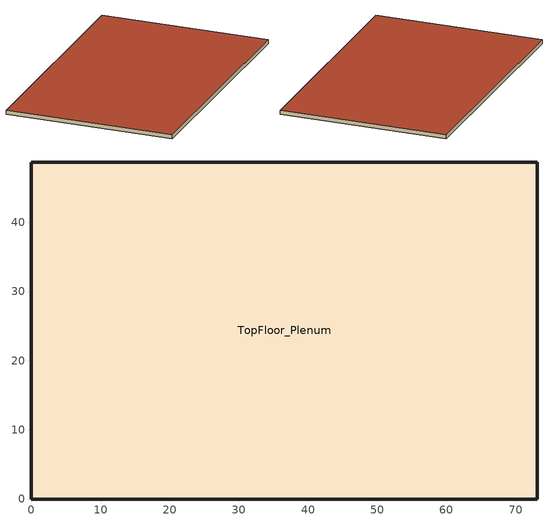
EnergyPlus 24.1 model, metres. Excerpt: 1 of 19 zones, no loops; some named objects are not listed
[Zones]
TopFloor_Plenum
 floor to Perimeter_top_ZN_1 (DropCeiling): 73.11,0 0,0 4.57,4.57 68.53,4.57 z46.34
 floor to Perimeter_top_ZN_2 (DropCeiling): 73.11,0 68.53,4.57 68.53,44.16 73.11,48.74 z46.34
 floor to Perimeter_top_ZN_3 (DropCeiling): 0,48.74 73.11,48.74 68.53,44.16 4.57,44.16 z46.34
 floor to Perimeter_top_ZN_4 (DropCeiling): 0,0 0,48.74 4.57,44.16 4.57,4.57 z46.34
 floor to Core_top (DropCeiling): 4.57,44.16 68.53,44.16 68.53,4.57 4.57,4.57 z46.34
 wall outside (Mass Non-res Ext Wall): 73.11,0 73.11,48.74 0,48.74 0,0 73.11,0 z46.34:47.56
 roof outside (IEAD Non-res Roof): 73.11,0 73.11,48.74 0,48.74 0,0 z47.56
[Building]
Ref Bldg Large Office Post1980_v1.3_5.0: North Axis {deg}=0; Terrain=City; Loads Convergence Tolerance Value {W}=0.04; Temperature Convergence Tolerance Value {deltaC}=0.2; Solar Distribution=FullInteriorAndExterior; Maximum Number of Warmup Days=25; Minimum Number of Warmup Days=6
[Site:Location]
USA CA-SAN FRANCISCO: Latitude {deg}=37.62; Longitude {deg}=-122.37; Time Zone {hr}=-8; Elevation {m}=5
[SizingPeriod:DesignDay] Day of Month=21; Humidity Condition Type=Wetbulb; Barometric Pressure {Pa}=101265; Rain Indicator=No; Snow Indicator=No; Daylight Saving Time Indicator=No; Solar Model Indicator=ASHRAEClearSky
Name | Month | Day Type | Maximum Dry-Bulb Temperature {C} | Daily Dry-Bulb Temperature Range {deltaC} | Wetbulb or DewPoint at Maximum Dry-Bulb {C} | Wind Speed {m/s} | Wind Direction {deg} | Sky Clearness
SAN_FRANCISCO Ann Htg 99.6% Condns DB | 1 | WinterDesignDay | 3.2 | 0 | 3.2 | 2.4 | 140 | 0
SAN_FRANCISCO Ann Clg .4% Condns WB=>MDB | 9 | SummerDesignDay | 25.7 | 9 | 18.4 | 5.8 | 310 | 1
[Site:WaterMainsTemperature]
Calculation Method=CORRELATION; Annual Average Outdoor Air Temperature {C}=13.08; Maximum Difference In Monthly Average Outdoor Air Temperatures {deltaC}=8
[Site:GroundTemperature:BuildingSurface]
19.905, 19.922, 19.91, 19.932, 19.949, 20.038, 20.327, 20.062, 20.443, 20.088, 19.986, 19.948
[Construction]
Mass Non-res Ext Wall: 1IN Stucco, 8IN Concrete HW, 1/2IN Gypsum
IEAD Non-res Roof: Roof Membrane, IEAD NonRes Roof Insulation, Metal Decking
DropCeiling: Std AC02
[Material] Thermal Absorptance=0.9
Name | Roughness | Thickness {m} | Conductivity {W/m-K} | Density {kg/m3} | Specific Heat {J/kg-K} | Solar Absorptance | Visible Absorptance
IEAD NonRes Roof Insulation | MediumRough | 0.0857484 | 0.049 | 265 | 836.8 | 0.7 | 0.7
1/2IN Gypsum | Smooth | 0.0127 | 0.16 | 784.9 | 830 | 0.92 | 0.92
1IN Stucco | Smooth | 0.0253 | 0.6918 | 1858 | 837 | 0.92 | 0.92
8IN CONCRETE HW | Rough | 0.2032 | 1.311 | 2240 | 836.8 | 0.7 | 0.7
Roof Membrane | VeryRough | 0.0095 | 0.16 | 1121.29 | 1460 | 0.7 | 0.7
Metal Decking | MediumSmooth | 0.0015 | 45.006 | 7680 | 418.4 | 0.7 | 0.3
Std AC02 | MediumSmooth | 0.0127 | 0.057 | 288 | 1339 | 0.7 | 0.2
[Zone]
TopFloor_Plenum: Type=1; Multiplier=1; Floor Area {m2}=autocalculate; Part of Total Floor Area=No
[Exterior:Lights]
Exterior Facade Lighting: Schedule=ALWAYS_ON; Design Level {W}=61595; Control Option=AstronomicalClock
[Exterior:FuelEquipment]
Elevators: Fuel Use Type=Electricity; Schedule=BLDG_ELEVATORS; Design Level {W}=244444
[ZoneInfiltration:DesignFlowRate]
TopFloor_Plenum_Infiltration: Zone or ZoneList or Space or SpaceList=TopFloor_Plenum; Schedule=INFIL_QUARTER_ON_SCH; Design Flow Rate Calculation Method=Flow/ExteriorArea; Flow Rate per Exterior Surface Area {m3/s-m2}=0.001133; Constant Term Coefficient=1; Temperature Term Coefficient=0; Velocity Term Coefficient=0; Velocity Squared Term Coefficient=0
[AirLoopHVAC:ReturnPlenum]
VAV_3 Return Plenum: Zone=TopFloor_Plenum
[UtilityCost:Qualify] Season=Annual; Threshold Test=Count
Name | Utility Cost Qualify | Tariff | Variable | Qualify Type | Threshold Value or Variable | Number of Months
 | MinDemand500kw | PGE_E-19_MediumGeneralTOUDemandService | TotalDemand | Minimum | 500 | 12
 | MaxDemand500kw | PGE_A-10MediumGeneralDemandService | TotalDemand | Maximum | 500 | 1
 | MaxDemand500kw | PGE_A-1SmallGeneralService | TotalDemand | Maximum | 500 | 1
 | MaxEnergy4200kwh | PGE_A-1SmallGeneralService | TotalEnergy | Maximum | 4200 | 1
[UtilityCost:Variable]
CA_MonthlyGasRates: Tariff=CA_EIAMonthlyRateGas; Variable Type=Currency; January Value=9.37; February Value=8.88; March Value=8.2; April Value=7.29; May Value=7.82; June Value=8.26; July Value=8.23; August Value=8.21; September Value=7.9; October Value=8.09; November Value=7.64; December Value=8.43
[Schedule:Compact]
ALWAYS_ON: Through: 12/31, For: AllDays, Until: 24:00, 1
BLDG_ELEVATORS: Through: 12/31, For: AllDays, Until: 04:00, 0.05, Until: 05:00, 0.1, Until: 06:00, 0.2, Until: 07:00, 0.4, Until: 09:00, 0.5, Until: 10:00, 0.35, Until: 16:00, 0.15, Until: 17:00, 0.35, Until: 19:00, 0.5, Until: 21:00, 0.4, Until: 22:00, 0.3, Until: 23:00, 0.2, Until: 24:00, 0.1
INFIL_QUARTER_ON_SCH: Through: 12/31, For: Weekdays SummerDesignDay, Until: 06:00, 1, Until: 22:00, 0.25, Until: 24:00, 1, For: Saturday WinterDesignDay, Until: 06:00, 1, Until: 18:00, 0.25, Until: 24:00, 1, For: Sunday Holidays AllOtherDays, Until: 24:00, 1
